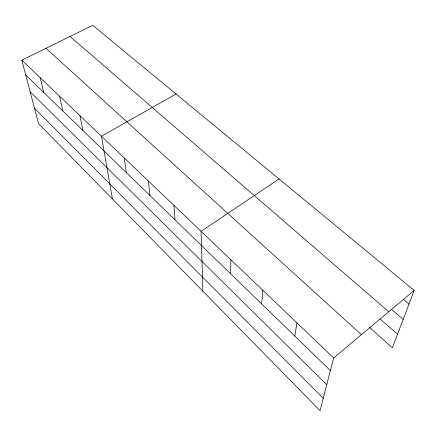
<?xml version="1.0" encoding="UTF-8"?>
<svg xmlns="http://www.w3.org/2000/svg" width="436" height="436" viewBox="0 0 436 436"><rect width="100%" height="100%" fill="white"/><g stroke="black" fill="none" stroke-linecap="round" stroke-linejoin="round"><path stroke-width="0.65" d="M230.595 273.764L230.917 259.812M261.627 303.876L262.799 290.262M294.812 336.074L296.96 322.88M414.2 290.42L333.649 357.912L320.051 410.674L38.57 123.65L21.8 60.13L92.743 25.326L414.2 290.42L392.367 347.797L369.357 327.223M279.04 178.962L201.083 231.325L202.893 291.21M176.035 94.018L101.474 136.206L112.45 198.985M403.316 299.363L408.984 304.126M391.386 309.315L403.158 319.43M70.032 36.466L388.748 311.745M380.208 319.065L397.523 334.254M45.922 48.292L361.384 334.674M21.8 60.13L333.649 357.912M25.719 74.97L330.384 370.589M30.155 91.783L326.749 384.688M34.52 108.319L323.24 398.291M40.183 77.684L43.823 92.541M59.536 96.165L62.866 111.017M79.941 115.644L82.916 130.473M124.238 157.946L126.38 172.645M148.344 180.967L149.984 195.546M173.915 205.383L174.989 219.809"/></g></svg>
